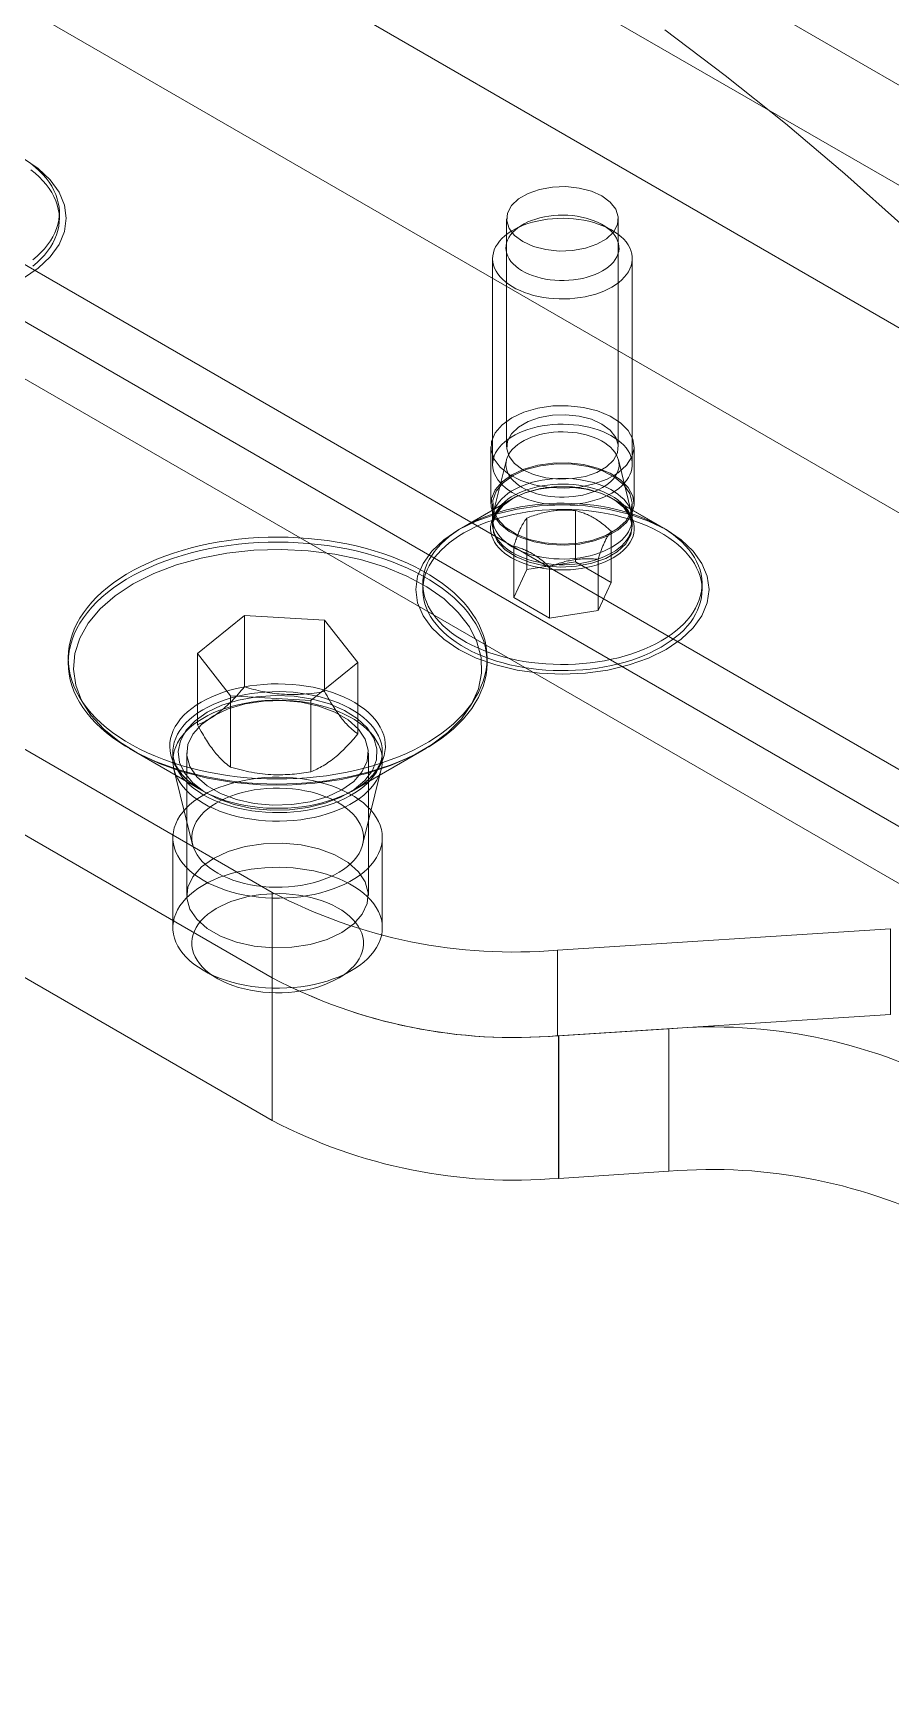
# Model space of a CAD drawing. Header units: millimetres. Extents: x 15 to 415, y 5 to 292.
# Drawn here: x 90.77 to 115.33, y 69.91 to 117.71 of the extents above; entities that cross this region are included whole.
import ezdxf

# ---------------------------------------------------------------- set-up
doc = ezdxf.new("R2010")
doc.units = ezdxf.units.MM
doc.dimstyles.new('SLDDIMSTYLE0', dxfattribs={"dimtxt": 0.18, "dimasz": 3.302, "dimexe": 0, "dimexo": 0.0625, "dimgap": 0, "dimtad": 0, "dimtih": 1, "dimtoh": 1, "dimdec": 0, "dimrnd": 1e-09, "dimzin": 0, "dimdsep": 46, "dimtxsty": 'Standard', "dimsah": 1, "dimcen": 0.09, "dimadec": 0, "dimazin": 0, "dimtfac": 3.302, "dimtdec": 0, "dimtofl": 0, "dimtmove": 0, "dimatfit": 3, "dimfxl": 1, "dimfrac": 2, "dimtolj": 1, "dimtzin": 0, "dimarcsym": 0})

msp = doc.modelspace()

# ---------------------------------------------------------------- linework, layer by layer
at = {"color": 7, "linetype": 'Continuous', "lineweight": 15}
for p, q in [((90.78, 127.671), (135.328, 101.954)), ((96.196, 127.41), (125.895, 110.266)), ((65.242, 125.679), (140.196, 82.409)), ((78.677, 125.27), (139.546, 90.132)), ((67.122, 124.593), (138.373, 83.461)), ((65.242, 124.046), (140.196, 80.776)), ((90.78, 123.588), (135.328, 97.872)), ((73.727, 120.78), (138.781, 83.225)), ((73.727, 117.513), (138.781, 79.959)), ((91.516, 112.397), (91.516, 112.575)), ((104.329, 112.397), (104.329, 105.864)), ((107.529, 105.864), (107.529, 112.397)), ((104.783, 112.228), (104.515, 112.073)), ((107.344, 112.073), (107.076, 112.228)), ((103.929, 111.257), (103.929, 105.36)), ((107.929, 105.36), (107.929, 111.257)), ((103.879, 105.864), (103.879, 104.231)), ((107.979, 104.231), (107.979, 105.864)), ((104.324, 105.492), (103.949, 103.972)), ((107.909, 103.972), (107.534, 105.492)), ((104.515, 104.394), (102.959, 103.496)), ((104.474, 104.37), (103.101, 103.577)), ((103.929, 104.231), (103.929, 103.578)), ((108.9, 103.496), (107.344, 104.394)), ((108.758, 103.577), (107.385, 104.37)), ((107.929, 103.578), (107.929, 104.231)), ((103.929, 103.809), (103.929, 103.646)), ((104.909, 103.827), (104.909, 102.357)), ((106.303, 104.042), (106.303, 102.572)), ((107.929, 103.646), (107.929, 103.809)), ((107.324, 103.453), (107.324, 101.983)), ((104.535, 103.022), (104.535, 101.552)), ((104.909, 102.357), (104.535, 101.552)), ((106.303, 102.572), (104.909, 102.357)), ((105.556, 102.432), (105.556, 100.963)), ((107.324, 101.983), (106.303, 102.572)), ((106.95, 102.648), (106.95, 101.178)), ((101.929, 101.945), (101.929, 101.768)), ((106.95, 101.178), (107.324, 101.983)), ((109.929, 101.768), (109.929, 101.945)), ((104.535, 101.552), (105.556, 100.963)), ((95.471, 99.951), (96.817, 101.034)), ((96.817, 101.034), (99.115, 100.903)), ((96.817, 98.993), (96.817, 101.034)), ((99.115, 98.862), (99.115, 100.903)), ((99.115, 100.903), (100.067, 99.688)), ((105.556, 100.963), (106.95, 101.178)), ((96.423, 98.736), (95.471, 99.951)), ((95.471, 97.909), (95.471, 99.951)), ((86.607, 99.466), (97.617, 93.11)), ((91.769, 99.82), (91.769, 99.676)), ((100.067, 99.688), (98.722, 98.605)), ((100.067, 97.647), (100.067, 99.688)), ((103.769, 99.676), (103.769, 99.82)), ((98.722, 98.605), (96.423, 98.736)), ((96.423, 96.695), (96.423, 98.736)), ((98.722, 96.564), (98.722, 98.605)), ((93.526, 97.227), (95.585, 96.038)), ((93.632, 97.166), (95.754, 95.941)), ((94.769, 97.125), (94.769, 96.88)), ((95.169, 97.104), (95.169, 93.021)), ((99.785, 95.941), (101.906, 97.166)), ((99.953, 96.038), (102.012, 97.227)), ((100.369, 93.021), (100.369, 97.104)), ((100.769, 96.88), (100.769, 97.125)), ((86.607, 97.016), (97.617, 90.66)), ((94.799, 96.635), (95.335, 94.474)), ((100.203, 94.474), (100.739, 96.635)), ((94.769, 94.675), (94.769, 92.096)), ((100.769, 92.096), (100.769, 94.675)), ((97.617, 86.577), (86.607, 92.933)), ((97.617, 90.66), (97.617, 93.11)), ((105.792, 91.454), (115.331, 92.066)), ((115.331, 89.616), (115.331, 92.066)), ((105.792, 91.454), (105.792, 89.005)), ((95.647, 90.872), (96.03, 90.651)), ((99.508, 90.651), (99.891, 90.872)), ((97.617, 86.577), (97.617, 90.66)), ((105.792, 89.005), (115.331, 89.616)), ((105.821, 89.002), (105.82, 89.006)), ((105.82, 84.924), (105.82, 89.006)), ((105.821, 89.002), (108.973, 89.205)), ((105.821, 84.92), (105.821, 89.002)), ((108.973, 85.122), (108.973, 89.205)), ((105.821, 84.92), (108.973, 85.122)), ((105.821, 84.92), (105.82, 84.924))]:
    msp.add_line(p, q, dxfattribs=at)
at = {"color": 7, "linetype": 'Continuous', "lineweight": 15, "flags": 128}
for points in [[(131.212, 94.055), (129.811, 96.079), (128.372, 98.063), (126.895, 100.005), (125.384, 101.901), (123.84, 103.749), (122.266, 105.547), (120.664, 107.291), (119.036, 108.979), (117.385, 110.609), (115.713, 112.178), (114.022, 113.685), (112.315, 115.127), (110.594, 116.501), (108.862, 117.806)], [(90.486, 110.697), (90.914, 110.986), (91.258, 111.311), (91.511, 111.662), (91.664, 112.032), (91.716, 112.411), (91.664, 112.791), (91.511, 113.161), (91.258, 113.512), (90.914, 113.837), (90.486, 114.126)], [(90.695, 113.976), (90.82, 113.877), (90.935, 113.773), (91.041, 113.667), (91.136, 113.557), (91.222, 113.444), (91.297, 113.329), (91.361, 113.212), (91.414, 113.093), (91.456, 112.972), (91.487, 112.851), (91.507, 112.728), (91.516, 112.605), (91.513, 112.482), (91.499, 112.36), (91.473, 112.238), (91.437, 112.117), (91.389, 111.997), (91.33, 111.879), (91.26, 111.762), (91.18, 111.649), (91.09, 111.537), (90.989, 111.429), (90.878, 111.324), (90.758, 111.222)], [(90.695, 113.799), (90.82, 113.699), (90.935, 113.596), (91.041, 113.489), (91.136, 113.379), (91.222, 113.267), (91.297, 113.152), (91.361, 113.034), (91.414, 112.915), (91.456, 112.795), (91.487, 112.673), (91.507, 112.551), (91.516, 112.428), (91.513, 112.305), (91.499, 112.182), (91.473, 112.06), (91.437, 111.939), (91.389, 111.82), (91.33, 111.701), (91.26, 111.585), (91.18, 111.471), (91.09, 111.36), (90.989, 111.252), (90.878, 111.147), (90.758, 111.045)], [(107.061, 113.05), (107.299, 112.874), (107.457, 112.671), (107.526, 112.452), (107.503, 112.23), (107.388, 112.018), (107.189, 111.827), (106.916, 111.669), (106.586, 111.554), (106.218, 111.488), (105.833, 111.475), (105.453, 111.515), (105.102, 111.606), (104.798, 111.743), (104.56, 111.919), (104.402, 112.122), (104.332, 112.341), (104.356, 112.563), (104.47, 112.776), (104.67, 112.966), (104.943, 113.124), (105.273, 113.239), (105.641, 113.305), (106.026, 113.319), (106.405, 113.278), (106.757, 113.187), (107.061, 113.05)], [(107.344, 110.44), (107.233, 110.381), (107.114, 110.326), (106.989, 110.277), (106.858, 110.234), (106.721, 110.196), (106.58, 110.165), (106.435, 110.14), (106.287, 110.121), (106.137, 110.108), (105.986, 110.103), (105.835, 110.103), (105.684, 110.111), (105.535, 110.125), (105.387, 110.145), (105.243, 110.172), (105.103, 110.205), (104.968, 110.244), (104.838, 110.289), (104.714, 110.34), (104.598, 110.395), (104.489, 110.456), (104.388, 110.521), (104.296, 110.59), (104.213, 110.664), (104.141, 110.74), (104.078, 110.82), (104.026, 110.902), (103.985, 110.986), (103.955, 111.072), (103.937, 111.158), (103.93, 111.246), (103.934, 111.333), (103.95, 111.42), (103.977, 111.506), (104.015, 111.591), (104.064, 111.673), (104.124, 111.753), (104.194, 111.831), (104.274, 111.905), (104.364, 111.975), (104.463, 112.042), (104.57, 112.103), (104.685, 112.16), (104.807, 112.212), (104.935, 112.258), (105.069, 112.299), (105.208, 112.334), (105.351, 112.362), (105.498, 112.384), (105.646, 112.4), (105.797, 112.409), (105.948, 112.411), (106.1, 112.407), (106.25, 112.396), (106.398, 112.379), (106.544, 112.355), (106.686, 112.325), (106.824, 112.289), (106.957, 112.247), (107.083, 112.2), (107.204, 112.147), (107.317, 112.088), (107.422, 112.025), (107.518, 111.958), (107.605, 111.887), (107.683, 111.812), (107.751, 111.734), (107.808, 111.653), (107.855, 111.57), (107.89, 111.485), (107.914, 111.398), (107.927, 111.311), (107.929, 111.224), (107.919, 111.137), (107.897, 111.05), (107.864, 110.965), (107.821, 110.881), (107.766, 110.8), (107.701, 110.721), (107.626, 110.645), (107.541, 110.573), (107.447, 110.504), (107.344, 110.44)], [(107.076, 110.904), (106.976, 110.851), (106.869, 110.803), (106.755, 110.761), (106.635, 110.723), (106.51, 110.692), (106.382, 110.667), (106.25, 110.649), (106.116, 110.636), (105.98, 110.631), (105.845, 110.631), (105.709, 110.639), (105.576, 110.653), (105.445, 110.673), (105.317, 110.7), (105.193, 110.732), (105.075, 110.771), (104.963, 110.815), (104.857, 110.864), (104.759, 110.918), (104.67, 110.977), (104.589, 111.04), (104.517, 111.107), (104.455, 111.176), (104.404, 111.249), (104.364, 111.324), (104.334, 111.4), (104.315, 111.478), (104.308, 111.556), (104.313, 111.635), (104.328, 111.712), (104.355, 111.789), (104.393, 111.865), (104.442, 111.938), (104.501, 112.008), (104.57, 112.076), (104.648, 112.14), (104.736, 112.199), (104.832, 112.255), (104.936, 112.306), (105.046, 112.351), (105.163, 112.391), (105.286, 112.425), (105.412, 112.453), (105.543, 112.475), (105.676, 112.49), (105.811, 112.499), (105.946, 112.502), (106.082, 112.498), (106.216, 112.487), (106.349, 112.47), (106.479, 112.447), (106.604, 112.417), (106.725, 112.381), (106.841, 112.34), (106.95, 112.293), (107.051, 112.242), (107.145, 112.185), (107.231, 112.124), (107.307, 112.059), (107.374, 111.991), (107.43, 111.92), (107.476, 111.846), (107.511, 111.77), (107.536, 111.693), (107.548, 111.615), (107.55, 111.537), (107.54, 111.458), (107.519, 111.381), (107.486, 111.305), (107.443, 111.231), (107.389, 111.159), (107.325, 111.09), (107.251, 111.024), (107.168, 110.962), (107.076, 110.904)], [(104.48, 106.701), (104.202, 106.502), (104.005, 106.272), (103.898, 106.024), (103.886, 105.768), (103.97, 105.517), (104.145, 105.282), (104.403, 105.074), (104.733, 104.903), (105.119, 104.777), (105.543, 104.702), (105.985, 104.681), (106.424, 104.716), (106.84, 104.804), (107.214, 104.942), (107.527, 105.123), (107.766, 105.338), (107.919, 105.579), (107.979, 105.832), (107.943, 106.087), (107.813, 106.332), (107.594, 106.555), (107.298, 106.745), (106.938, 106.894), (106.531, 106.996), (106.096, 107.044), (105.653, 107.037), (105.222, 106.975), (104.825, 106.861), (104.48, 106.701)], [(107.061, 106.517), (107.299, 106.342), (107.457, 106.139), (107.526, 105.92), (107.503, 105.698), (107.388, 105.485), (107.189, 105.295), (106.916, 105.137), (106.586, 105.022), (106.218, 104.956), (105.833, 104.942), (105.453, 104.982), (105.102, 105.074), (104.798, 105.211), (104.56, 105.386), (104.402, 105.589), (104.332, 105.808), (104.356, 106.031), (104.47, 106.243), (104.67, 106.434), (104.943, 106.591), (105.273, 106.707), (105.641, 106.773), (106.026, 106.786), (106.405, 106.746), (106.757, 106.655), (107.061, 106.517)], [(107.344, 104.544), (107.233, 104.485), (107.114, 104.43), (106.989, 104.381), (106.858, 104.338), (106.721, 104.3), (106.58, 104.268), (106.435, 104.243), (106.287, 104.224), (106.137, 104.212), (105.986, 104.206), (105.835, 104.207), (105.684, 104.214), (105.535, 104.228), (105.387, 104.249), (105.243, 104.276), (105.103, 104.309), (104.968, 104.348), (104.838, 104.393), (104.714, 104.443), (104.598, 104.499), (104.489, 104.56), (104.388, 104.625), (104.296, 104.694), (104.213, 104.767), (104.141, 104.844), (104.078, 104.924), (104.026, 105.006), (103.985, 105.09), (103.955, 105.175), (103.937, 105.262), (103.93, 105.349), (103.934, 105.437), (103.95, 105.524), (103.977, 105.61), (104.015, 105.694), (104.064, 105.777), (104.124, 105.857), (104.194, 105.934), (104.274, 106.009), (104.364, 106.079), (104.463, 106.145), (104.57, 106.207), (104.685, 106.264), (104.807, 106.316), (104.935, 106.362), (105.069, 106.403), (105.208, 106.437), (105.351, 106.466), (105.498, 106.488), (105.646, 106.503), (105.797, 106.512), (105.948, 106.515), (106.1, 106.511), (106.25, 106.5), (106.398, 106.483), (106.544, 106.459), (106.686, 106.429), (106.824, 106.393), (106.957, 106.351), (107.083, 106.303), (107.204, 106.25), (107.317, 106.192), (107.422, 106.129), (107.518, 106.062), (107.605, 105.99), (107.683, 105.915), (107.751, 105.837), (107.808, 105.756), (107.855, 105.673), (107.89, 105.588), (107.914, 105.502), (107.927, 105.415), (107.929, 105.328), (107.919, 105.24), (107.897, 105.154), (107.864, 105.069), (107.821, 104.985), (107.766, 104.903), (107.701, 104.825), (107.626, 104.749), (107.541, 104.676), (107.447, 104.608), (107.344, 104.544)], [(107.076, 104.699), (106.976, 104.646), (106.869, 104.597), (106.755, 104.555), (106.635, 104.518), (106.51, 104.487), (106.382, 104.462), (106.25, 104.443), (106.116, 104.431), (105.98, 104.425), (105.845, 104.426), (105.709, 104.433), (105.576, 104.447), (105.445, 104.467), (105.317, 104.494), (105.193, 104.526), (105.075, 104.565), (104.963, 104.609), (104.857, 104.658), (104.759, 104.713), (104.67, 104.771), (104.589, 104.834), (104.517, 104.901), (104.455, 104.971), (104.404, 105.043), (104.364, 105.118), (104.334, 105.195), (104.315, 105.272), (104.308, 105.351), (104.313, 105.429), (104.328, 105.507), (104.355, 105.584), (104.393, 105.659), (104.442, 105.732), (104.501, 105.803), (104.57, 105.87), (104.648, 105.934), (104.736, 105.994), (104.832, 106.049), (104.936, 106.1), (105.046, 106.145), (105.163, 106.185), (105.286, 106.219), (105.412, 106.247), (105.543, 106.269), (105.676, 106.285), (105.811, 106.294), (105.946, 106.296), (106.082, 106.292), (106.216, 106.281), (106.349, 106.264), (106.479, 106.241), (106.604, 106.211), (106.725, 106.176), (106.841, 106.134), (106.95, 106.088), (107.051, 106.036), (107.145, 105.979), (107.231, 105.918), (107.307, 105.853), (107.374, 105.785), (107.43, 105.714), (107.476, 105.64), (107.511, 105.564), (107.536, 105.487), (107.548, 105.409), (107.55, 105.331), (107.54, 105.253), (107.519, 105.175), (107.486, 105.099), (107.443, 105.025), (107.389, 104.953), (107.325, 104.884), (107.251, 104.818), (107.168, 104.756), (107.076, 104.699)], [(104.48, 105.068), (104.202, 104.869), (104.005, 104.639), (103.898, 104.391), (103.886, 104.135), (103.97, 103.884), (104.145, 103.649), (104.403, 103.441), (104.733, 103.27), (105.119, 103.144), (105.543, 103.069), (105.985, 103.048), (106.424, 103.083), (106.84, 103.171), (107.214, 103.309), (107.527, 103.49), (107.766, 103.705), (107.919, 103.946), (107.979, 104.199), (107.943, 104.454), (107.813, 104.699), (107.594, 104.922), (107.298, 105.112), (106.938, 105.261), (106.531, 105.362), (106.096, 105.411), (105.653, 105.404), (105.222, 105.342), (104.825, 105.228), (104.48, 105.068)], [(104.515, 105.048), (104.879, 105.214), (105.3, 105.327), (105.755, 105.381), (106.219, 105.374), (106.668, 105.304), (107.077, 105.177), (107.423, 104.999), (107.69, 104.779), (107.861, 104.53), (107.929, 104.265), (107.888, 103.998), (107.742, 103.743), (107.498, 103.515), (107.17, 103.326), (106.775, 103.185), (106.334, 103.1), (105.871, 103.077), (105.412, 103.116), (104.98, 103.215), (104.6, 103.369), (104.291, 103.569), (104.071, 103.805), (103.951, 104.064), (103.937, 104.332), (104.031, 104.594), (104.227, 104.837), (104.515, 105.048)], [(107.385, 102.69), (107.272, 102.629), (107.152, 102.574), (107.025, 102.524), (106.891, 102.479), (106.753, 102.441), (106.609, 102.408), (106.462, 102.382), (106.312, 102.362), (106.16, 102.349), (106.006, 102.343), (105.852, 102.343), (105.699, 102.349), (105.547, 102.362), (105.397, 102.382), (105.25, 102.408), (105.106, 102.441), (104.968, 102.479), (104.834, 102.524), (104.707, 102.574), (104.587, 102.629), (104.474, 102.69), (104.369, 102.755), (104.273, 102.824), (104.186, 102.898), (104.109, 102.975), (104.043, 103.055), (103.986, 103.138), (103.941, 103.223), (103.907, 103.309), (103.884, 103.397), (103.872, 103.486), (103.872, 103.575), (103.884, 103.663), (103.907, 103.751), (103.941, 103.838), (103.986, 103.923), (104.043, 104.005), (104.109, 104.085), (104.186, 104.162), (104.273, 104.236), (104.369, 104.305), (104.474, 104.37), (104.587, 104.431), (104.707, 104.486), (104.834, 104.536), (104.968, 104.581), (105.106, 104.619), (105.25, 104.652), (105.397, 104.678), (105.547, 104.698), (105.699, 104.711), (105.852, 104.718), (106.006, 104.718), (106.16, 104.711), (106.312, 104.698), (106.462, 104.678), (106.609, 104.652), (106.753, 104.619), (106.891, 104.581), (107.025, 104.536), (107.152, 104.486), (107.272, 104.431), (107.385, 104.37), (107.49, 104.305), (107.586, 104.236), (107.672, 104.162), (107.749, 104.085), (107.816, 104.005), (107.872, 103.923), (107.918, 103.838), (107.952, 103.751), (107.975, 103.663), (107.987, 103.575), (107.987, 103.486), (107.975, 103.397), (107.952, 103.309), (107.918, 103.223), (107.872, 103.138), (107.816, 103.055), (107.749, 102.975), (107.672, 102.898), (107.586, 102.824), (107.49, 102.755), (107.385, 102.69)], [(107.344, 102.992), (107.233, 102.933), (107.114, 102.879), (106.989, 102.83), (106.858, 102.786), (106.721, 102.749), (106.58, 102.717), (106.435, 102.692), (106.287, 102.673), (106.137, 102.661), (105.986, 102.655), (105.835, 102.656), (105.684, 102.663), (105.535, 102.677), (105.387, 102.698), (105.243, 102.724), (105.103, 102.757), (104.968, 102.797), (104.838, 102.841), (104.714, 102.892), (104.598, 102.947), (104.489, 103.008), (104.388, 103.073), (104.296, 103.143), (104.213, 103.216), (104.141, 103.293), (104.078, 103.372), (104.026, 103.454), (103.985, 103.538), (103.955, 103.624), (103.937, 103.711), (103.93, 103.798), (103.934, 103.885), (103.95, 103.972), (103.977, 104.058), (104.015, 104.143), (104.064, 104.225), (104.124, 104.306), (104.194, 104.383), (104.274, 104.457), (104.364, 104.528), (104.463, 104.594), (104.57, 104.656), (104.685, 104.713), (104.807, 104.764), (104.935, 104.811), (105.069, 104.851), (105.208, 104.886), (105.351, 104.914), (105.498, 104.936), (105.646, 104.952), (105.797, 104.961), (105.948, 104.963), (106.1, 104.959), (106.25, 104.949), (106.398, 104.931), (106.544, 104.908), (106.686, 104.878), (106.824, 104.842), (106.957, 104.8), (107.083, 104.752), (107.204, 104.699), (107.317, 104.641), (107.422, 104.578), (107.518, 104.51), (107.605, 104.439), (107.683, 104.364), (107.751, 104.286), (107.808, 104.205), (107.855, 104.122), (107.89, 104.037), (107.914, 103.951), (107.927, 103.864), (107.929, 103.776), (107.919, 103.689), (107.897, 103.602), (107.864, 103.517), (107.821, 103.433), (107.766, 103.352), (107.701, 103.273), (107.626, 103.197), (107.541, 103.125), (107.447, 103.057), (107.344, 102.992)], [(107.344, 102.829), (107.233, 102.77), (107.114, 102.715), (106.989, 102.666), (106.858, 102.623), (106.721, 102.585), (106.58, 102.554), (106.435, 102.528), (106.287, 102.51), (106.137, 102.497), (105.986, 102.491), (105.835, 102.492), (105.684, 102.5), (105.535, 102.514), (105.387, 102.534), (105.243, 102.561), (105.103, 102.594), (104.968, 102.633), (104.838, 102.678), (104.714, 102.728), (104.598, 102.784), (104.489, 102.845), (104.388, 102.91), (104.296, 102.979), (104.213, 103.053), (104.141, 103.129), (104.078, 103.209), (104.026, 103.291), (103.985, 103.375), (103.955, 103.461), (103.937, 103.547), (103.93, 103.635), (103.934, 103.722), (103.95, 103.809), (103.977, 103.895), (104.015, 103.979), (104.064, 104.062), (104.124, 104.142), (104.194, 104.22), (104.274, 104.294), (104.364, 104.364), (104.463, 104.431), (104.57, 104.492), (104.685, 104.549), (104.807, 104.601), (104.935, 104.647), (105.069, 104.688), (105.208, 104.722), (105.351, 104.751), (105.498, 104.773), (105.646, 104.789), (105.797, 104.798), (105.948, 104.8), (106.1, 104.796), (106.25, 104.785), (106.398, 104.768), (106.544, 104.744), (106.686, 104.714), (106.824, 104.678), (106.957, 104.636), (107.083, 104.589), (107.204, 104.535), (107.317, 104.477), (107.422, 104.414), (107.518, 104.347), (107.605, 104.276), (107.683, 104.201), (107.751, 104.123), (107.808, 104.042), (107.855, 103.958), (107.89, 103.874), (107.914, 103.787), (107.927, 103.7), (107.929, 103.613), (107.919, 103.526), (107.897, 103.439), (107.864, 103.354), (107.821, 103.27), (107.766, 103.189), (107.701, 103.11), (107.626, 103.034), (107.541, 102.962), (107.447, 102.893), (107.344, 102.829)], [(104.515, 104.394), (104.879, 104.561), (105.3, 104.674), (105.755, 104.728), (106.219, 104.72), (106.668, 104.651), (107.077, 104.524), (107.423, 104.346), (107.69, 104.126), (107.861, 103.877), (107.929, 103.612), (107.888, 103.344), (107.742, 103.09), (107.498, 102.862), (107.17, 102.672), (106.775, 102.532), (106.334, 102.447), (105.871, 102.424), (105.412, 102.463), (104.98, 102.562), (104.6, 102.715), (104.291, 102.916), (104.071, 103.152), (103.951, 103.411), (103.937, 103.679), (104.031, 103.941), (104.227, 104.184), (104.515, 104.394)], [(102.96, 103.496), (102.532, 103.207), (102.187, 102.882), (101.935, 102.531), (101.781, 102.161), (101.729, 101.782), (101.781, 101.402), (101.935, 101.032), (102.187, 100.681), (102.532, 100.356), (102.96, 100.067), (103.461, 99.82), (104.023, 99.621), (104.632, 99.476), (105.272, 99.387), (105.929, 99.357), (106.586, 99.387), (107.227, 99.476), (107.836, 99.621), (108.398, 99.82), (108.899, 100.067), (109.327, 100.356), (109.672, 100.681), (109.924, 101.032), (110.078, 101.402), (110.129, 101.782), (110.078, 102.161), (109.924, 102.531), (109.672, 102.882), (109.327, 103.207), (108.899, 103.496), (108.398, 103.743), (107.836, 103.942), (107.227, 104.087), (106.586, 104.176), (105.929, 104.206), (105.272, 104.176), (104.632, 104.087), (104.023, 103.942), (103.461, 103.743), (102.96, 103.496)], [(108.758, 100.312), (108.603, 100.227), (108.441, 100.148), (108.272, 100.073), (108.096, 100.004), (107.914, 99.94), (107.726, 99.882), (107.534, 99.83), (107.336, 99.783), (107.135, 99.743), (106.93, 99.709), (106.723, 99.682), (106.513, 99.66), (106.302, 99.646), (106.089, 99.638), (105.876, 99.636), (105.663, 99.641), (105.451, 99.652), (105.241, 99.67), (105.032, 99.695), (104.826, 99.725), (104.623, 99.762), (104.423, 99.806), (104.228, 99.855), (104.038, 99.91), (103.853, 99.971), (103.674, 100.038), (103.501, 100.11), (103.336, 100.187), (103.177, 100.269), (103.027, 100.356), (102.884, 100.448), (102.751, 100.543), (102.626, 100.643), (102.511, 100.746), (102.405, 100.853), (102.309, 100.963), (102.224, 101.075), (102.149, 101.19), (102.085, 101.308), (102.031, 101.427), (101.989, 101.547), (101.958, 101.669), (101.938, 101.791), (101.93, 101.914), (101.933, 102.037), (101.947, 102.16), (101.972, 102.282), (102.009, 102.403), (102.057, 102.523), (102.115, 102.641), (102.185, 102.757), (102.265, 102.871), (102.356, 102.982), (102.456, 103.091), (102.567, 103.196), (102.687, 103.297), (102.816, 103.395), (102.954, 103.488), (103.101, 103.578), (103.256, 103.662), (103.418, 103.742), (103.587, 103.817), (103.763, 103.886), (103.945, 103.95), (104.132, 104.008), (104.325, 104.06), (104.522, 104.106), (104.724, 104.147), (104.928, 104.181), (105.136, 104.208), (105.346, 104.229), (105.557, 104.244), (105.77, 104.252), (105.983, 104.254), (106.195, 104.249), (106.407, 104.237), (106.618, 104.22), (106.827, 104.195), (107.033, 104.164), (107.236, 104.127), (107.436, 104.084), (107.631, 104.035), (107.821, 103.98), (108.006, 103.919), (108.185, 103.852), (108.357, 103.78), (108.523, 103.703), (108.682, 103.621), (108.832, 103.534), (108.974, 103.442), (109.108, 103.347), (109.233, 103.247), (109.348, 103.144), (109.454, 103.037), (109.55, 102.927), (109.635, 102.814), (109.71, 102.699), (109.774, 102.582), (109.827, 102.463), (109.87, 102.342), (109.901, 102.221), (109.921, 102.098), (109.929, 101.976), (109.926, 101.853), (109.912, 101.73), (109.887, 101.608), (109.85, 101.487), (109.802, 101.367), (109.743, 101.249), (109.674, 101.133), (109.594, 101.019), (109.503, 100.908), (109.402, 100.799), (109.292, 100.694), (109.172, 100.593), (109.042, 100.495), (108.904, 100.401), (108.758, 100.312)], [(108.758, 100.135), (108.603, 100.05), (108.441, 99.97), (108.272, 99.896), (108.096, 99.826), (107.914, 99.763), (107.726, 99.705), (107.534, 99.652), (107.336, 99.606), (107.135, 99.566), (106.93, 99.532), (106.723, 99.504), (106.513, 99.483), (106.302, 99.468), (106.089, 99.46), (105.876, 99.459), (105.663, 99.464), (105.451, 99.475), (105.241, 99.493), (105.032, 99.517), (104.826, 99.548), (104.623, 99.585), (104.423, 99.628), (104.228, 99.678), (104.038, 99.733), (103.853, 99.794), (103.674, 99.86), (103.501, 99.932), (103.336, 100.01), (103.177, 100.092), (103.027, 100.179), (102.884, 100.27), (102.751, 100.366), (102.626, 100.466), (102.511, 100.569), (102.405, 100.676), (102.309, 100.785), (102.224, 100.898), (102.149, 101.013), (102.085, 101.13), (102.031, 101.249), (101.989, 101.37), (101.958, 101.492), (101.938, 101.614), (101.93, 101.737), (101.933, 101.86), (101.947, 101.982), (101.972, 102.104), (102.009, 102.226), (102.057, 102.345), (102.115, 102.464), (102.185, 102.58), (102.265, 102.694), (102.356, 102.805), (102.456, 102.913), (102.567, 103.018), (102.687, 103.12), (102.816, 103.218), (102.954, 103.311), (103.101, 103.4), (103.256, 103.485), (103.418, 103.565), (103.587, 103.639), (103.763, 103.709), (103.945, 103.772), (104.132, 103.831), (104.325, 103.883), (104.522, 103.929), (104.724, 103.969), (104.928, 104.003), (105.136, 104.031), (105.346, 104.052), (105.557, 104.067), (105.77, 104.075), (105.983, 104.076), (106.195, 104.072), (106.407, 104.06), (106.618, 104.042), (106.827, 104.018), (107.033, 103.987), (107.236, 103.95), (107.436, 103.907), (107.631, 103.857), (107.821, 103.802), (108.006, 103.741), (108.185, 103.675), (108.357, 103.603), (108.523, 103.525), (108.682, 103.443), (108.832, 103.356), (108.974, 103.265), (109.108, 103.169), (109.233, 103.07), (109.348, 102.966), (109.454, 102.859), (109.55, 102.75), (109.635, 102.637), (109.71, 102.522), (109.774, 102.405), (109.827, 102.286), (109.87, 102.165), (109.901, 102.044), (109.921, 101.921), (109.929, 101.798), (109.926, 101.675), (109.912, 101.553), (109.887, 101.431), (109.85, 101.31), (109.802, 101.19), (109.743, 101.072), (109.674, 100.955), (109.594, 100.841), (109.503, 100.73), (109.402, 100.622), (109.292, 100.517), (109.172, 100.415), (109.042, 100.318), (108.904, 100.224), (108.758, 100.135)], [(100.244, 96.664), (100.501, 96.736), (100.752, 96.814), (100.997, 96.9), (101.234, 96.992), (101.463, 97.09), (101.684, 97.194), (101.895, 97.305), (102.098, 97.421), (102.291, 97.543), (102.473, 97.67), (102.645, 97.801), (102.806, 97.937), (102.955, 98.078), (103.093, 98.222), (103.219, 98.37), (103.332, 98.522), (103.433, 98.676), (103.521, 98.833), (103.595, 98.992), (103.657, 99.153), (103.705, 99.315), (103.74, 99.479), (103.761, 99.643), (103.769, 99.808), (103.763, 99.973), (103.744, 100.138), (103.711, 100.301), (103.664, 100.464), (103.605, 100.625), (103.532, 100.785), (103.445, 100.942), (103.347, 101.096), (103.235, 101.248), (103.111, 101.397), (102.975, 101.542), (102.827, 101.683), (102.668, 101.819), (102.497, 101.952), (102.316, 102.079), (102.125, 102.202), (101.924, 102.319), (101.713, 102.43), (101.493, 102.535), (101.265, 102.634), (101.029, 102.727), (100.786, 102.814), (100.536, 102.893), (100.279, 102.966), (100.017, 103.031), (99.75, 103.089), (99.478, 103.14), (99.203, 103.183), (98.924, 103.218), (98.642, 103.246), (98.359, 103.266), (98.074, 103.279), (97.789, 103.283), (97.503, 103.28), (97.218, 103.269), (96.935, 103.25), (96.653, 103.223), (96.374, 103.188), (96.097, 103.146), (95.825, 103.096), (95.557, 103.039), (95.294, 102.975), (95.037, 102.903), (94.786, 102.825), (94.542, 102.739), (94.305, 102.648), (94.076, 102.549), (93.855, 102.445), (93.643, 102.334), (93.44, 102.218), (93.247, 102.096), (93.065, 101.969), (92.893, 101.838), (92.732, 101.702), (92.583, 101.561), (92.445, 101.417), (92.319, 101.269), (92.206, 101.117), (92.106, 100.963), (92.018, 100.806), (91.943, 100.647), (91.881, 100.486), (91.833, 100.324), (91.798, 100.16), (91.777, 99.996), (91.769, 99.831), (91.775, 99.666), (91.794, 99.501), (91.827, 99.338), (91.874, 99.175), (91.934, 99.014), (92.007, 98.854), (92.093, 98.697), (92.192, 98.543), (92.303, 98.391), (92.427, 98.242), (92.563, 98.097), (92.711, 97.956), (92.87, 97.82), (93.041, 97.687), (93.222, 97.56), (93.413, 97.437), (93.615, 97.32), (93.825, 97.209), (94.045, 97.104), (94.273, 97.005), (94.509, 96.912), (94.752, 96.825), (95.002, 96.746), (95.259, 96.673), (95.521, 96.608), (95.788, 96.55), (96.06, 96.499), (96.336, 96.456), (96.614, 96.421), (96.896, 96.393), (97.179, 96.373), (97.464, 96.36), (97.75, 96.356), (98.035, 96.359), (98.32, 96.37), (98.604, 96.389), (98.885, 96.416), (99.165, 96.451), (99.441, 96.493), (99.713, 96.543), (99.981, 96.6), (100.244, 96.664)], [(100.244, 96.521), (100.501, 96.592), (100.752, 96.671), (100.997, 96.756), (101.234, 96.848), (101.463, 96.946), (101.684, 97.051), (101.895, 97.161), (102.098, 97.278), (102.291, 97.399), (102.473, 97.526), (102.645, 97.658), (102.806, 97.794), (102.955, 97.934), (103.093, 98.079), (103.219, 98.227), (103.332, 98.378), (103.433, 98.533), (103.521, 98.689), (103.595, 98.848), (103.657, 99.009), (103.705, 99.172), (103.74, 99.336), (103.761, 99.5), (103.769, 99.665), (103.763, 99.83), (103.744, 99.994), (103.711, 100.158), (103.664, 100.32), (103.605, 100.482), (103.532, 100.641), (103.445, 100.798), (103.347, 100.953), (103.235, 101.105), (103.111, 101.253), (102.975, 101.398), (102.827, 101.539), (102.668, 101.676), (102.497, 101.808), (102.316, 101.936), (102.125, 102.058), (101.924, 102.175), (101.713, 102.286), (101.493, 102.392), (101.265, 102.491), (101.029, 102.584), (100.786, 102.67), (100.536, 102.75), (100.279, 102.822), (100.017, 102.887), (99.75, 102.946), (99.478, 102.996), (99.203, 103.039), (98.924, 103.075), (98.642, 103.103), (98.359, 103.123), (98.074, 103.135), (97.789, 103.14), (97.503, 103.136), (97.218, 103.125), (96.935, 103.106), (96.653, 103.079), (96.374, 103.045), (96.097, 103.003), (95.825, 102.953), (95.557, 102.896), (95.294, 102.831), (95.037, 102.76), (94.786, 102.681), (94.542, 102.596), (94.305, 102.504), (94.076, 102.406), (93.855, 102.301), (93.643, 102.191), (93.44, 102.074), (93.247, 101.953), (93.065, 101.826), (92.893, 101.694), (92.732, 101.558), (92.583, 101.418), (92.445, 101.273), (92.319, 101.125), (92.206, 100.974), (92.106, 100.82), (92.018, 100.663), (91.943, 100.504), (91.881, 100.343), (91.833, 100.18), (91.798, 100.016), (91.777, 99.852), (91.769, 99.687), (91.775, 99.522), (91.794, 99.358), (91.827, 99.194), (91.874, 99.032), (91.934, 98.87), (92.007, 98.711), (92.093, 98.554), (92.192, 98.399), (92.303, 98.247), (92.427, 98.099), (92.563, 97.954), (92.711, 97.813), (92.87, 97.676), (93.041, 97.544), (93.222, 97.416), (93.413, 97.294), (93.615, 97.177), (93.825, 97.066), (94.045, 96.96), (94.273, 96.861), (94.509, 96.768), (94.752, 96.682), (95.002, 96.603), (95.259, 96.53), (95.521, 96.465), (95.788, 96.406), (96.06, 96.356), (96.336, 96.313), (96.614, 96.277), (96.896, 96.249), (97.179, 96.229), (97.464, 96.217), (97.75, 96.212), (98.035, 96.216), (98.32, 96.227), (98.604, 96.246), (98.885, 96.273), (99.165, 96.307), (99.441, 96.349), (99.713, 96.399), (99.981, 96.456), (100.244, 96.521)], [(93.633, 101.941), (94.221, 102.238), (94.873, 102.487), (95.576, 102.684), (96.318, 102.825), (97.086, 102.907), (97.867, 102.93), (98.646, 102.892), (99.409, 102.795), (100.142, 102.64), (100.834, 102.43), (101.471, 102.168), (102.041, 101.86), (102.536, 101.511), (102.945, 101.127), (103.262, 100.714), (103.481, 100.281), (103.598, 99.835), (103.612, 99.384), (103.52, 98.936), (103.326, 98.499), (103.033, 98.081), (102.647, 97.689), (102.173, 97.33), (101.62, 97.011), (100.999, 96.738), (100.32, 96.514), (99.595, 96.345), (98.838, 96.233), (98.062, 96.181), (97.281, 96.188), (96.508, 96.256), (95.758, 96.382), (95.044, 96.565), (94.378, 96.802), (93.773, 97.087), (93.239, 97.416), (92.787, 97.784), (92.422, 98.183), (92.154, 98.607), (91.985, 99.047), (91.92, 99.497), (91.959, 99.947), (92.102, 100.391), (92.346, 100.82), (92.687, 101.226), (93.118, 101.602), (93.633, 101.941)], [(99.043, 95.674), (99.226, 95.726), (99.403, 95.785), (99.572, 95.851), (99.734, 95.923), (99.887, 96.001), (100.031, 96.085), (100.165, 96.174), (100.288, 96.267), (100.401, 96.366), (100.502, 96.468), (100.591, 96.574), (100.668, 96.684), (100.732, 96.796), (100.783, 96.91), (100.821, 97.025), (100.845, 97.142), (100.856, 97.26), (100.854, 97.378), (100.838, 97.496), (100.809, 97.612), (100.766, 97.728), (100.71, 97.841), (100.642, 97.952), (100.561, 98.06), (100.467, 98.165), (100.362, 98.266), (100.246, 98.363), (100.118, 98.455), (99.981, 98.542), (99.834, 98.624), (99.677, 98.7), (99.513, 98.769), (99.34, 98.833), (99.161, 98.889), (98.976, 98.939), (98.786, 98.981), (98.591, 99.016), (98.392, 99.044), (98.191, 99.064), (97.988, 99.076), (97.784, 99.081), (97.58, 99.077), (97.376, 99.066), (97.175, 99.047), (96.976, 99.021), (96.78, 98.987), (96.589, 98.945), (96.403, 98.897), (96.223, 98.841), (96.05, 98.779), (95.884, 98.71), (95.727, 98.635), (95.578, 98.554), (95.439, 98.468), (95.31, 98.376), (95.192, 98.28), (95.085, 98.18), (94.99, 98.075), (94.907, 97.968), (94.837, 97.857), (94.779, 97.744), (94.735, 97.629), (94.704, 97.512), (94.686, 97.395), (94.681, 97.277), (94.691, 97.159), (94.713, 97.042), (94.749, 96.926), (94.798, 96.812), (94.861, 96.7), (94.935, 96.59), (95.023, 96.483), (95.122, 96.38), (95.233, 96.281), (95.355, 96.187), (95.487, 96.097), (95.63, 96.013), (95.782, 95.934), (95.942, 95.861), (96.111, 95.794), (96.287, 95.734), (96.469, 95.681), (96.657, 95.635), (96.85, 95.596), (97.046, 95.565), (97.246, 95.541), (97.449, 95.525), (97.652, 95.517), (97.857, 95.516), (98.06, 95.524), (98.263, 95.538), (98.463, 95.561), (98.661, 95.591), (98.854, 95.629), (99.043, 95.674)], [(99.006, 95.547), (99.188, 95.599), (99.363, 95.658), (99.531, 95.723), (99.691, 95.795), (99.842, 95.873), (99.984, 95.957), (100.115, 96.046), (100.236, 96.14), (100.346, 96.238), (100.444, 96.341), (100.529, 96.447), (100.602, 96.556), (100.663, 96.667), (100.709, 96.781), (100.743, 96.897), (100.763, 97.013), (100.769, 97.13), (100.762, 97.247), (100.741, 97.363), (100.706, 97.478), (100.658, 97.592), (100.597, 97.704), (100.523, 97.812), (100.436, 97.918), (100.337, 98.02), (100.226, 98.118), (100.105, 98.212), (99.972, 98.3), (99.83, 98.384), (99.678, 98.461), (99.517, 98.532), (99.349, 98.597), (99.173, 98.656), (98.991, 98.707), (98.803, 98.751), (98.61, 98.787), (98.414, 98.816), (98.215, 98.838), (98.014, 98.851), (97.811, 98.857), (97.609, 98.854), (97.407, 98.844), (97.206, 98.826), (97.009, 98.8), (96.815, 98.767), (96.625, 98.726), (96.44, 98.678), (96.262, 98.622), (96.09, 98.56), (95.926, 98.491), (95.77, 98.416), (95.624, 98.336), (95.487, 98.249), (95.361, 98.158), (95.246, 98.062), (95.142, 97.961), (95.05, 97.857), (94.971, 97.749), (94.904, 97.639), (94.851, 97.526), (94.81, 97.411), (94.784, 97.295), (94.771, 97.178), (94.771, 97.061), (94.785, 96.945), (94.813, 96.829), (94.855, 96.714), (94.909, 96.602), (94.977, 96.491), (95.057, 96.384), (95.15, 96.28), (95.255, 96.18), (95.371, 96.084), (95.498, 95.993), (95.636, 95.907), (95.783, 95.827), (95.94, 95.752), (96.104, 95.684), (96.277, 95.623), (96.456, 95.568), (96.641, 95.52), (96.831, 95.48), (97.026, 95.447), (97.223, 95.422), (97.424, 95.405), (97.626, 95.395), (97.828, 95.393), (98.031, 95.4), (98.232, 95.414), (98.431, 95.436), (98.627, 95.465), (98.819, 95.503), (99.006, 95.547)], [(99.006, 95.302), (99.188, 95.354), (99.363, 95.413), (99.531, 95.478), (99.691, 95.55), (99.842, 95.628), (99.984, 95.712), (100.115, 95.801), (100.236, 95.895), (100.346, 95.993), (100.444, 96.096), (100.529, 96.202), (100.602, 96.311), (100.663, 96.422), (100.709, 96.536), (100.743, 96.652), (100.763, 96.768), (100.769, 96.885), (100.762, 97.002), (100.741, 97.118), (100.706, 97.233), (100.658, 97.347), (100.597, 97.459), (100.523, 97.568), (100.436, 97.673), (100.337, 97.775), (100.226, 97.873), (100.105, 97.967), (99.972, 98.055), (99.83, 98.139), (99.678, 98.216), (99.517, 98.287), (99.349, 98.352), (99.173, 98.411), (98.991, 98.462), (98.803, 98.506), (98.61, 98.542), (98.414, 98.571), (98.215, 98.593), (98.014, 98.606), (97.811, 98.612), (97.609, 98.609), (97.407, 98.599), (97.206, 98.581), (97.009, 98.555), (96.815, 98.522), (96.625, 98.481), (96.44, 98.433), (96.262, 98.377), (96.09, 98.315), (95.926, 98.246), (95.77, 98.171), (95.624, 98.091), (95.487, 98.004), (95.361, 97.913), (95.246, 97.817), (95.142, 97.716), (95.05, 97.612), (94.971, 97.504), (94.904, 97.394), (94.851, 97.281), (94.81, 97.166), (94.784, 97.05), (94.771, 96.933), (94.771, 96.816), (94.785, 96.7), (94.813, 96.584), (94.855, 96.469), (94.909, 96.357), (94.977, 96.246), (95.057, 96.139), (95.15, 96.035), (95.255, 95.935), (95.371, 95.839), (95.498, 95.748), (95.636, 95.662), (95.783, 95.582), (95.94, 95.507), (96.104, 95.439), (96.277, 95.378), (96.456, 95.323), (96.641, 95.275), (96.831, 95.235), (97.026, 95.202), (97.223, 95.177), (97.424, 95.16), (97.626, 95.15), (97.828, 95.148), (98.031, 95.155), (98.232, 95.169), (98.431, 95.191), (98.627, 95.22), (98.819, 95.258), (99.006, 95.302)], [(95.754, 98.267), (95.409, 98.026), (95.149, 97.751), (94.984, 97.453), (94.92, 97.143), (94.959, 96.831), (95.099, 96.529), (95.336, 96.247), (95.66, 95.997), (96.061, 95.787), (96.524, 95.624), (97.032, 95.515), (97.566, 95.463), (98.107, 95.47), (98.637, 95.537), (99.135, 95.66), (99.584, 95.835), (99.967, 96.056), (100.27, 96.315), (100.484, 96.603), (100.599, 96.908), (100.612, 97.221), (100.522, 97.529), (100.332, 97.823), (100.05, 98.09), (99.686, 98.321), (99.252, 98.508), (98.765, 98.645), (98.242, 98.726), (97.701, 98.748), (97.163, 98.711), (96.647, 98.616), (96.172, 98.466), (95.754, 98.267)], [(95.931, 98.165), (95.589, 97.921), (95.342, 97.642), (95.201, 97.339), (95.173, 97.025), (95.258, 96.715), (95.452, 96.422), (95.749, 96.159), (96.133, 95.937), (96.589, 95.766), (97.096, 95.654), (97.633, 95.605), (98.176, 95.621), (98.701, 95.702), (99.185, 95.845), (99.608, 96.042), (99.95, 96.286), (100.196, 96.566), (100.337, 96.869), (100.366, 97.182), (100.281, 97.492), (100.086, 97.785), (99.79, 98.048), (99.405, 98.27), (98.949, 98.441), (98.442, 98.554), (97.905, 98.603), (97.362, 98.586), (96.837, 98.505), (96.353, 98.363), (95.931, 98.165)], [(99.006, 93.098), (99.188, 93.149), (99.363, 93.208), (99.531, 93.274), (99.691, 93.346), (99.842, 93.424), (99.984, 93.507), (100.115, 93.596), (100.236, 93.69), (100.346, 93.788), (100.444, 93.891), (100.529, 93.997), (100.602, 94.106), (100.663, 94.218), (100.709, 94.332), (100.743, 94.447), (100.763, 94.563), (100.769, 94.68), (100.762, 94.797), (100.741, 94.914), (100.706, 95.029), (100.658, 95.142), (100.597, 95.254), (100.523, 95.363), (100.436, 95.469), (100.337, 95.571), (100.226, 95.669), (100.105, 95.762), (99.972, 95.851), (99.83, 95.934), (99.678, 96.011), (99.517, 96.083), (99.349, 96.148), (99.173, 96.206), (98.991, 96.257), (98.803, 96.301), (98.61, 96.338), (98.414, 96.367), (98.215, 96.388), (98.014, 96.401), (97.811, 96.407), (97.609, 96.405), (97.407, 96.394), (97.206, 96.376), (97.009, 96.351), (96.815, 96.317), (96.625, 96.276), (96.44, 96.228), (96.262, 96.173), (96.09, 96.11), (95.926, 96.042), (95.77, 95.967), (95.624, 95.886), (95.487, 95.8), (95.361, 95.708), (95.246, 95.612), (95.142, 95.511), (95.05, 95.407), (94.971, 95.299), (94.904, 95.189), (94.851, 95.076), (94.81, 94.962), (94.784, 94.846), (94.771, 94.729), (94.771, 94.612), (94.785, 94.495), (94.813, 94.379), (94.855, 94.265), (94.909, 94.152), (94.977, 94.042), (95.057, 93.934), (95.15, 93.83), (95.255, 93.73), (95.371, 93.635), (95.498, 93.543), (95.636, 93.458), (95.783, 93.377), (95.94, 93.303), (96.104, 93.235), (96.277, 93.173), (96.456, 93.118), (96.641, 93.071), (96.831, 93.03), (97.026, 92.997), (97.223, 92.972), (97.424, 92.955), (97.626, 92.945), (97.828, 92.944), (98.031, 92.95), (98.232, 92.964), (98.431, 92.986), (98.627, 93.016), (98.819, 93.053), (99.006, 93.098)], [(98.783, 93.382), (98.948, 93.43), (99.106, 93.484), (99.256, 93.545), (99.398, 93.612), (99.531, 93.686), (99.655, 93.764), (99.767, 93.848), (99.869, 93.937), (99.959, 94.029), (100.036, 94.126), (100.101, 94.225), (100.153, 94.327), (100.191, 94.431), (100.216, 94.536), (100.227, 94.642), (100.225, 94.748), (100.208, 94.854), (100.178, 94.958), (100.135, 95.061), (100.079, 95.162), (100.009, 95.261), (99.927, 95.356), (99.833, 95.447), (99.727, 95.534), (99.611, 95.616), (99.484, 95.693), (99.347, 95.764), (99.202, 95.829), (99.049, 95.887), (98.888, 95.939), (98.721, 95.984), (98.549, 96.021), (98.373, 96.051), (98.193, 96.073), (98.011, 96.088), (97.827, 96.094), (97.643, 96.093), (97.46, 96.083), (97.279, 96.066), (97.1, 96.041), (96.925, 96.008), (96.755, 95.968), (96.59, 95.921), (96.432, 95.867), (96.282, 95.806), (96.14, 95.738), (96.007, 95.665), (95.884, 95.586), (95.771, 95.502), (95.669, 95.414), (95.58, 95.321), (95.502, 95.225), (95.437, 95.126), (95.386, 95.024), (95.347, 94.92), (95.322, 94.815), (95.311, 94.709), (95.314, 94.603), (95.33, 94.497), (95.36, 94.392), (95.403, 94.289), (95.46, 94.188), (95.529, 94.09), (95.611, 93.995), (95.705, 93.904), (95.811, 93.817), (95.928, 93.735), (96.055, 93.658), (96.191, 93.587), (96.336, 93.522), (96.49, 93.463), (96.65, 93.411), (96.817, 93.367), (96.989, 93.329), (97.165, 93.299), (97.345, 93.277), (97.527, 93.263), (97.711, 93.256), (97.895, 93.258), (98.078, 93.267), (98.259, 93.284), (98.438, 93.309), (98.613, 93.342), (98.783, 93.382)], [(95.931, 94.082), (95.589, 93.838), (95.342, 93.559), (95.201, 93.256), (95.173, 92.942), (95.258, 92.633), (95.452, 92.34), (95.749, 92.076), (96.133, 91.855), (96.589, 91.684), (97.096, 91.571), (97.633, 91.522), (98.176, 91.539), (98.701, 91.62), (99.185, 91.762), (99.608, 91.96), (99.95, 92.204), (100.196, 92.483), (100.337, 92.786), (100.366, 93.1), (100.281, 93.409), (100.086, 93.702), (99.79, 93.966), (99.405, 94.187), (98.949, 94.358), (98.442, 94.471), (97.905, 94.52), (97.362, 94.503), (96.837, 94.422), (96.353, 94.28), (95.931, 94.082)], [(99.006, 90.518), (99.188, 90.57), (99.363, 90.629), (99.531, 90.694), (99.691, 90.766), (99.842, 90.844), (99.984, 90.928), (100.115, 91.017), (100.236, 91.111), (100.346, 91.209), (100.444, 91.312), (100.529, 91.418), (100.602, 91.527), (100.663, 91.639), (100.709, 91.752), (100.743, 91.868), (100.763, 91.984), (100.769, 92.101), (100.762, 92.218), (100.741, 92.334), (100.706, 92.45), (100.658, 92.563), (100.597, 92.675), (100.523, 92.784), (100.436, 92.889), (100.337, 92.991), (100.226, 93.09), (100.105, 93.183), (99.972, 93.272), (99.83, 93.355), (99.678, 93.432), (99.517, 93.504), (99.349, 93.568), (99.173, 93.627), (98.991, 93.678), (98.803, 93.722), (98.61, 93.758), (98.414, 93.787), (98.215, 93.809), (98.014, 93.822), (97.811, 93.828), (97.609, 93.825), (97.407, 93.815), (97.206, 93.797), (97.009, 93.771), (96.815, 93.738), (96.625, 93.697), (96.44, 93.649), (96.262, 93.593), (96.09, 93.531), (95.926, 93.463), (95.77, 93.388), (95.624, 93.307), (95.487, 93.22), (95.361, 93.129), (95.246, 93.033), (95.142, 92.932), (95.05, 92.828), (94.971, 92.72), (94.904, 92.61), (94.851, 92.497), (94.81, 92.382), (94.784, 92.266), (94.771, 92.15), (94.771, 92.033), (94.785, 91.916), (94.813, 91.8), (94.855, 91.685), (94.909, 91.573), (94.977, 91.463), (95.057, 91.355), (95.15, 91.251), (95.255, 91.151), (95.371, 91.055), (95.498, 90.964), (95.636, 90.878), (95.783, 90.798), (95.94, 90.723), (96.104, 90.655), (96.277, 90.594), (96.456, 90.539), (96.641, 90.491), (96.831, 90.451), (97.026, 90.418), (97.223, 90.393), (97.424, 90.376), (97.626, 90.366), (97.828, 90.365), (98.031, 90.371), (98.232, 90.385), (98.431, 90.407), (98.627, 90.437), (98.819, 90.474), (99.006, 90.518)], [(98.783, 90.361), (98.948, 90.408), (99.106, 90.463), (99.256, 90.524), (99.398, 90.591), (99.531, 90.664), (99.655, 90.743), (99.767, 90.827), (99.869, 90.916), (99.959, 91.008), (100.036, 91.104), (100.101, 91.204), (100.153, 91.306), (100.191, 91.409), (100.216, 91.515), (100.227, 91.621), (100.225, 91.727), (100.208, 91.832), (100.178, 91.937), (100.135, 92.04), (100.079, 92.141), (100.009, 92.24), (99.927, 92.335), (99.833, 92.426), (99.727, 92.513), (99.611, 92.595), (99.484, 92.671), (99.347, 92.743), (99.202, 92.808), (99.049, 92.866), (98.888, 92.918), (98.721, 92.963), (98.549, 93), (98.373, 93.03), (98.193, 93.052), (98.011, 93.067), (97.827, 93.073), (97.643, 93.072), (97.46, 93.062), (97.279, 93.045), (97.1, 93.02), (96.925, 92.987), (96.755, 92.947), (96.59, 92.9), (96.432, 92.845), (96.282, 92.784), (96.14, 92.717), (96.007, 92.644), (95.884, 92.565), (95.771, 92.481), (95.669, 92.393), (95.58, 92.3), (95.502, 92.204), (95.437, 92.104), (95.386, 92.003), (95.347, 91.899), (95.322, 91.794), (95.311, 91.688), (95.314, 91.582), (95.33, 91.476), (95.36, 91.371), (95.403, 91.268), (95.46, 91.167), (95.529, 91.069), (95.611, 90.974), (95.705, 90.882), (95.811, 90.796), (95.928, 90.714), (96.055, 90.637), (96.191, 90.566), (96.336, 90.501), (96.49, 90.442), (96.65, 90.39), (96.817, 90.345), (96.989, 90.308), (97.165, 90.278), (97.345, 90.256), (97.527, 90.242), (97.711, 90.235), (97.895, 90.237), (98.078, 90.246), (98.259, 90.263), (98.438, 90.288), (98.613, 90.321), (98.783, 90.361)]]:
    msp.add_lwpolyline(points, dxfattribs=at)
at = {"color": 7, "linetype": 'Continuous', "lineweight": 15}
for centre, radius, start, end in [((104.541, 106.287), 14.886, 242.2816, 274.8225), ((104.541, 103.838), 14.886, 242.2816, 274.8225), ((104.544, 103.848), 14.896, 242.2893, 274.9149), ((110.225, 74.371), 14.886, 62.2816, 94.8225), ((104.544, 99.765), 14.896, 242.2893, 274.9149), ((110.225, 70.289), 14.886, 62.2816, 94.8225)]:
    msp.add_arc(centre, radius, start, end, dxfattribs=at)
for points, knots in [([(103.929, 103.648), (103.93, 103.659), (103.931, 103.695), (103.939, 103.756), (103.959, 103.829), (103.989, 103.901), (104.029, 103.972), (104.077, 104.041), (104.134, 104.108), (104.2, 104.174), (104.262, 104.227), (104.303, 104.258), (104.316, 104.268)], [0, 0, 0, 0, 0.055689, 0.175227, 0.293159, 0.407946, 0.519482, 0.628413, 0.735515, 0.841442, 0.94668, 1, 1, 1, 1]), ([(107.545, 104.266), (107.571, 104.246), (107.623, 104.206), (107.692, 104.142), (107.752, 104.077), (107.804, 104.011), (107.847, 103.944), (107.881, 103.876), (107.907, 103.807), (107.923, 103.737), (107.929, 103.682), (107.929, 103.65), (107.929, 103.642)], [0, 0, 0, 0, 0.101174, 0.204981, 0.308991, 0.413486, 0.518867, 0.625674, 0.734574, 0.84627, 0.961211, 1, 1, 1, 1]), ([(104.535, 103.022), (104.551, 103.07), (104.584, 103.168), (104.633, 103.305), (104.684, 103.432), (104.733, 103.54), (104.779, 103.631), (104.823, 103.706), (104.866, 103.771), (104.894, 103.808), (104.909, 103.827)], [0, 0, 0, 0, 0.132309, 0.264581, 0.399812, 0.535019, 0.650206, 0.76541, 0.882694, 1, 1, 1, 1]), ([(104.909, 103.827), (104.969, 103.85), (105.089, 103.896), (105.275, 103.955), (105.464, 104.002), (105.646, 104.034), (105.818, 104.051), (105.981, 104.057), (106.143, 104.055), (106.25, 104.046), (106.303, 104.042)], [0, 0, 0, 0, 0.132309, 0.264581, 0.399812, 0.535019, 0.650206, 0.76541, 0.882694, 1, 1, 1, 1]), ([(106.303, 104.042), (106.354, 104.029), (106.446, 104.004), (106.581, 103.954), (106.71, 103.897), (106.84, 103.825), (106.987, 103.73), (107.15, 103.607), (107.265, 103.505), (107.324, 103.453)], [0, 0, 0, 0, 0.151871, 0.275586, 0.399271, 0.526055, 0.652845, 0.825661, 1, 1, 1, 1]), ([(107.324, 103.453), (107.307, 103.432), (107.275, 103.39), (107.225, 103.313), (107.175, 103.222), (107.126, 103.12), (107.08, 103.012), (107.036, 102.899), (106.993, 102.778), (106.964, 102.691), (106.95, 102.648)], [0, 0, 0, 0, 0.1323093, 0.2645811, 0.3998121, 0.5350188, 0.6502056, 0.7654104, 0.8826939, 1, 1, 1, 1]), ([(105.556, 102.432), (105.498, 102.484), (105.382, 102.586), (105.221, 102.708), (105.076, 102.802), (104.947, 102.874), (104.817, 102.933), (104.679, 102.984), (104.586, 103.008), (104.535, 103.022)], [0, 0, 0, 0, 0.1729315, 0.3471541, 0.470751, 0.5943426, 0.7212197, 0.8481291, 1, 1, 1, 1]), ([(106.95, 102.648), (106.89, 102.653), (106.769, 102.662), (106.584, 102.663), (106.395, 102.652), (106.213, 102.627), (106.04, 102.591), (105.878, 102.547), (105.716, 102.494), (105.609, 102.453), (105.556, 102.432)], [0, 0, 0, 0, 0.132309, 0.264581, 0.399812, 0.535019, 0.650206, 0.76541, 0.882694, 1, 1, 1, 1]), ([(96.817, 98.993), (96.758, 98.924), (96.642, 98.786), (96.463, 98.594), (96.281, 98.418), (96.105, 98.271), (95.939, 98.152), (95.782, 98.056), (95.625, 97.974), (95.522, 97.931), (95.471, 97.909)], [0, 0, 0, 0, 0.132309, 0.264581, 0.399813, 0.535019, 0.650206, 0.765411, 0.882694, 1, 1, 1, 1]), ([(99.115, 98.862), (99.016, 98.845), (98.817, 98.812), (98.511, 98.782), (98.2, 98.771), (97.899, 98.782), (97.615, 98.813), (97.347, 98.859), (97.081, 98.918), (96.905, 98.968), (96.817, 98.993)], [0, 0, 0, 0, 0.132309, 0.264581, 0.399813, 0.535019, 0.650206, 0.765411, 0.882694, 1, 1, 1, 1]), ([(100.067, 97.647), (100.013, 97.687), (99.905, 97.768), (99.755, 97.913), (99.619, 98.07), (99.499, 98.229), (99.378, 98.409), (99.249, 98.619), (99.162, 98.776), (99.115, 98.862)], [0, 0, 0, 0, 0.172932, 0.347154, 0.470751, 0.594343, 0.72122, 0.848129, 1, 1, 1, 1]), ([(95.471, 97.909), (95.518, 97.824), (95.604, 97.668), (95.731, 97.461), (95.851, 97.282), (95.972, 97.121), (96.11, 96.962), (96.261, 96.816), (96.369, 96.735), (96.423, 96.695)], [0, 0, 0, 0, 0.151871, 0.275586, 0.399271, 0.526055, 0.652845, 0.825661, 1, 1, 1, 1]), ([(98.722, 96.564), (98.78, 96.588), (98.896, 96.637), (99.075, 96.734), (99.257, 96.852), (99.433, 96.988), (99.6, 97.136), (99.757, 97.293), (99.913, 97.463), (100.016, 97.586), (100.067, 97.647)], [0, 0, 0, 0, 0.1320329, 0.2645803, 0.399288, 0.5350216, 0.6502078, 0.7654118, 0.8826946, 1, 1, 1, 1]), ([(95.386, 96.165), (95.384, 96.166), (95.345, 96.195), (95.271, 96.25), (95.173, 96.335), (95.086, 96.421), (95.009, 96.509), (94.943, 96.598), (94.887, 96.688), (94.842, 96.78), (94.807, 96.872), (94.783, 96.965), (94.771, 97.049), (94.77, 97.102), (94.769, 97.124)], [0, 0, 0, 0, 0.00514, 0.095225, 0.185307, 0.275487, 0.365933, 0.456876, 0.54863, 0.641594, 0.736245, 0.833073, 0.93241, 1, 1, 1, 1]), ([(100.769, 97.129), (100.769, 97.123), (100.769, 97.085), (100.763, 97.014), (100.744, 96.916), (100.712, 96.819), (100.669, 96.723), (100.615, 96.628), (100.55, 96.536), (100.475, 96.446), (100.39, 96.358), (100.294, 96.272), (100.212, 96.208), (100.162, 96.172), (100.15, 96.163)], [0, 0, 0, 0, 0.017199, 0.119494, 0.221518, 0.321571, 0.419064, 0.51417, 0.607381, 0.699223, 0.790144, 0.880486, 0.970502, 1, 1, 1, 1]), ([(96.423, 96.695), (96.523, 96.667), (96.721, 96.611), (97.026, 96.546), (97.338, 96.499), (97.638, 96.477), (97.923, 96.475), (98.191, 96.49), (98.458, 96.519), (98.634, 96.549), (98.722, 96.564)], [0, 0, 0, 0, 0.132033, 0.26458, 0.399288, 0.535022, 0.650208, 0.765412, 0.882695, 1, 1, 1, 1])]:
    msp.add_open_spline(points, degree=3, knots=knots, dxfattribs=at)

# ---------------------------------------------------------------- leaders
at = {"color": 7, "linetype": 'Continuous', "lineweight": 0}
msp.add_leader([(135.328, 99.913), (105.316, 52.392)], dimstyle='SLDDIMSTYLE0', dxfattribs=at)

doc.saveas('drawing.dxf')
